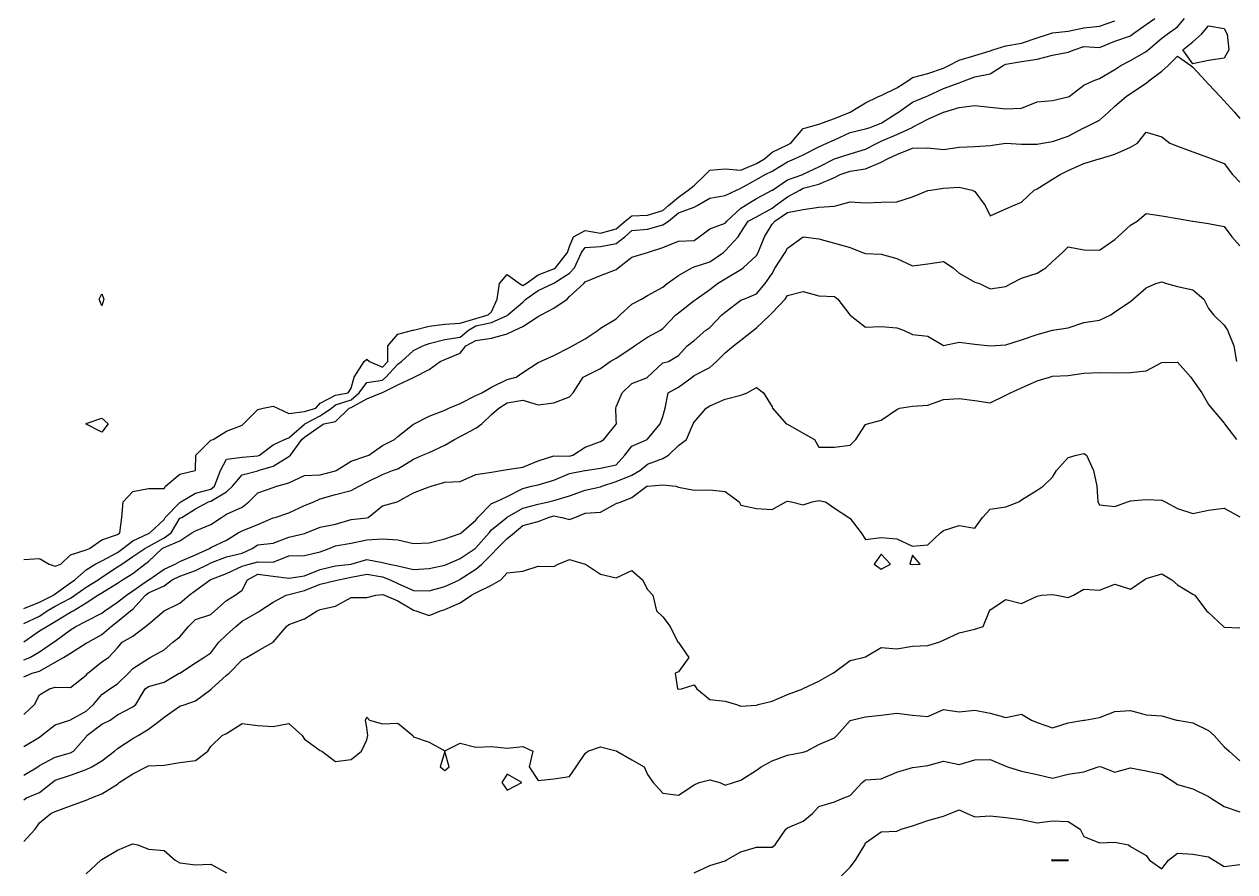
# Model space of a CAD drawing. Header units: metres. Extents: x 2681030 to 2681330, y 1246000 to 1246290.
# Drawn here: x 2681070.26 to 2681109.09, y 1246088.88 to 1246116.07 of the extents above; entities that cross this region are included whole.
import ezdxf

# ---------------------------------------------------------------- set-up
doc = ezdxf.new("R2010")
doc.units = ezdxf.units.M
doc.layers.add('BASIS_HOEHENLINIEN', color=8, linetype='Continuous')

msp = doc.modelspace()

# ---------------------------------------------------------------- linework, layer by layer
at = {"layer": 'BASIS_HOEHENLINIEN'}
for points in [[(2681070.25, 1246097.327, 432.5), (2681070.75, 1246097.534, 432.5), (2681071.195, 1246097.75, 432.5), (2681071.25, 1246097.795, 432.5), (2681071.75, 1246098.155, 432.5), (2681071.882, 1246098.25, 432.5), (2681072.25, 1246098.569, 432.5), (2681072.537, 1246098.75, 432.5), (2681072.75, 1246098.861, 432.5), (2681073.25, 1246099.123, 432.5), (2681073.429, 1246099.25, 432.5), (2681073.75, 1246099.494, 432.5), (2681074.25, 1246099.731, 432.5), (2681074.291, 1246099.75, 432.5), (2681074.75, 1246100.185, 432.5), (2681074.786, 1246100.25, 432.5), (2681075.25, 1246100.722, 432.5), (2681075.285, 1246100.75, 432.5), (2681075.75, 1246101.029, 432.5), (2681076.25, 1246101.158, 432.5), (2681076.363, 1246101.25, 432.5), (2681076.556, 1246101.75, 432.5), (2681076.75, 1246102.113, 432.5), (2681077.25, 1246102.186, 432.5), (2681077.75, 1246102.22, 432.5), (2681077.811, 1246102.25, 432.5), (2681078.25, 1246102.582, 432.5), (2681078.61, 1246102.75, 432.5), (2681078.75, 1246102.803, 432.5), (2681079.25, 1246103.24, 432.5), (2681079.262, 1246103.25, 432.5), (2681079.75, 1246103.506, 432.5), (2681080.115, 1246103.75, 432.5), (2681080.25, 1246103.857, 432.5), (2681080.75, 1246104.019, 432.5), (2681081.008, 1246104.25, 432.5), (2681081.25, 1246104.579, 432.5), (2681081.75, 1246104.655, 432.5), (2681081.86, 1246104.75, 432.5), (2681082.25, 1246105.168, 432.5), (2681082.363, 1246105.25, 432.5), (2681082.75, 1246105.604, 432.5), (2681083.048, 1246105.75, 432.5), (2681083.25, 1246105.831, 432.5), (2681083.75, 1246105.955, 432.5), (2681084.25, 1246106.036, 432.5), (2681084.516, 1246106.25, 432.5), (2681084.75, 1246106.391, 432.5), (2681085.25, 1246106.501, 432.5), (2681085.75, 1246106.727, 432.5), (2681085.777, 1246106.75, 432.5), (2681086.25, 1246107.156, 432.5), (2681086.347, 1246107.25, 432.5), (2681086.75, 1246107.523, 432.5), (2681087.231, 1246107.75, 432.5), (2681087.25, 1246107.761, 432.5), (2681087.75, 1246108.079, 432.5), (2681087.915, 1246108.25, 432.5), (2681088.134, 1246108.75, 432.5), (2681088.25, 1246108.904, 432.5), (2681088.75, 1246108.941, 432.5), (2681089.25, 1246109.031, 432.5), (2681089.529, 1246109.25, 432.5), (2681089.75, 1246109.45, 432.5), (2681090.25, 1246109.494, 432.5), (2681090.75, 1246109.632, 432.5), (2681090.929, 1246109.75, 432.5), (2681091.25, 1246110.02, 432.5), (2681091.75, 1246110.199, 432.5), (2681091.845, 1246110.25, 432.5), (2681092.25, 1246110.489, 432.5), (2681092.75, 1246110.574, 432.5), (2681093.105, 1246110.75, 432.5), (2681093.25, 1246110.808, 432.5), (2681093.75, 1246111.09, 432.5), (2681094.032, 1246111.25, 432.5), (2681094.25, 1246111.352, 432.5), (2681094.75, 1246111.651, 432.5), (2681094.969, 1246111.75, 432.5), (2681095.25, 1246111.882, 432.5), (2681095.75, 1246112.136, 432.5), (2681096.006, 1246112.25, 432.5), (2681096.25, 1246112.364, 432.5), (2681096.75, 1246112.601, 432.5), (2681097.25, 1246112.716, 432.5), (2681097.363, 1246112.75, 432.5), (2681097.75, 1246112.898, 432.5), (2681098.25, 1246113.212, 432.5), (2681098.304, 1246113.25, 432.5), (2681098.75, 1246113.564, 432.5), (2681099.198, 1246113.75, 432.5), (2681099.25, 1246113.77, 432.5), (2681099.75, 1246114.003, 432.5), (2681100.25, 1246114.189, 432.5), (2681100.408, 1246114.25, 432.5), (2681100.75, 1246114.387, 432.5), (2681101.25, 1246114.478, 432.5), (2681101.668, 1246114.75, 432.5), (2681101.75, 1246114.788, 432.5), (2681102.25, 1246114.878, 432.5), (2681102.75, 1246114.945, 432.5), (2681103.25, 1246115.079, 432.5), (2681103.75, 1246115.177, 432.5), (2681103.936, 1246115.25, 432.5), (2681104.25, 1246115.352, 432.5), (2681104.75, 1246115.322, 432.5), (2681105.25, 1246115.53, 432.5), (2681105.75, 1246115.698, 432.5), (2681105.817, 1246115.75, 432.5), (2681106.25, 1246116.062, 432.5), (2681106.526, 1246116.25, 432.5)], [(2681070.25, 1246096.841, 433), (2681070.75, 1246097.079, 433), (2681070.993, 1246097.25, 433), (2681071.25, 1246097.4, 433), (2681071.75, 1246097.658, 433), (2681071.888, 1246097.75, 433), (2681072.25, 1246098.015, 433), (2681072.636, 1246098.25, 433), (2681072.75, 1246098.327, 433), (2681073.25, 1246098.66, 433), (2681073.388, 1246098.75, 433), (2681073.75, 1246098.995, 433), (2681074.133, 1246099.25, 433), (2681074.25, 1246099.314, 433), (2681074.75, 1246099.596, 433), (2681074.97, 1246099.75, 433), (2681075.25, 1246100.221, 433), (2681075.314, 1246100.25, 433), (2681075.75, 1246100.521, 433), (2681076.174, 1246100.75, 433), (2681076.25, 1246100.766, 433), (2681076.75, 1246101.072, 433), (2681076.942, 1246101.25, 433), (2681077.25, 1246101.617, 433), (2681077.75, 1246101.745, 433), (2681077.769, 1246101.75, 433), (2681078.25, 1246101.893, 433), (2681078.75, 1246102.207, 433), (2681078.799, 1246102.25, 433), (2681079.167, 1246102.75, 433), (2681079.25, 1246102.825, 433), (2681079.75, 1246103.173, 433), (2681079.875, 1246103.25, 433), (2681080.25, 1246103.329, 433), (2681080.683, 1246103.75, 433), (2681080.75, 1246103.775, 433), (2681081.25, 1246104.055, 433), (2681081.722, 1246104.25, 433), (2681081.75, 1246104.253, 433), (2681082.25, 1246104.504, 433), (2681082.75, 1246104.742, 433), (2681082.764, 1246104.75, 433), (2681083.25, 1246104.993, 433), (2681083.6, 1246105.25, 433), (2681083.75, 1246105.313, 433), (2681084.25, 1246105.518, 433), (2681084.423, 1246105.75, 433), (2681084.75, 1246105.923, 433), (2681085.25, 1246106.002, 433), (2681085.75, 1246106.134, 433), (2681085.995, 1246106.25, 433), (2681086.25, 1246106.369, 433), (2681086.75, 1246106.693, 433), (2681086.838, 1246106.75, 433), (2681087.25, 1246106.965, 433), (2681087.679, 1246107.25, 433), (2681087.75, 1246107.338, 433), (2681088.212, 1246107.75, 433), (2681088.25, 1246107.801, 433), (2681088.75, 1246108.006, 433), (2681089.25, 1246108.202, 433), (2681089.315, 1246108.25, 433), (2681089.75, 1246108.592, 433), (2681090.25, 1246108.748, 433), (2681090.257, 1246108.75, 433), (2681090.75, 1246108.911, 433), (2681091.25, 1246109.109, 433), (2681091.75, 1246109.134, 433), (2681091.91, 1246109.25, 433), (2681092.25, 1246109.511, 433), (2681092.75, 1246109.687, 433), (2681092.801, 1246109.75, 433), (2681093.25, 1246110.165, 433), (2681093.391, 1246110.25, 433), (2681093.75, 1246110.475, 433), (2681094.25, 1246110.741, 433), (2681094.265, 1246110.75, 433), (2681094.75, 1246111.074, 433), (2681095.234, 1246111.25, 433), (2681095.25, 1246111.256, 433), (2681095.75, 1246111.497, 433), (2681096.25, 1246111.75, 433), (2681096.25, 1246111.75, 433), (2681096.75, 1246111.915, 433), (2681097.25, 1246112.059, 433), (2681097.619, 1246112.25, 433), (2681097.75, 1246112.314, 433), (2681098.25, 1246112.537, 433), (2681098.726, 1246112.75, 433), (2681098.75, 1246112.767, 433), (2681099.25, 1246113.026, 433), (2681099.75, 1246113.245, 433), (2681099.763, 1246113.25, 433), (2681100.25, 1246113.398, 433), (2681100.75, 1246113.467, 433), (2681101.25, 1246113.414, 433), (2681101.75, 1246113.358, 433), (2681102.25, 1246113.373, 433), (2681102.75, 1246113.578, 433), (2681103.25, 1246113.624, 433), (2681103.75, 1246113.736, 433), (2681103.775, 1246113.75, 433), (2681104.25, 1246114.11, 433), (2681104.551, 1246114.25, 433), (2681104.75, 1246114.332, 433), (2681105.25, 1246114.617, 433), (2681105.434, 1246114.75, 433), (2681105.75, 1246114.901, 433), (2681106.25, 1246115.193, 433), (2681106.309, 1246115.25, 433), (2681106.75, 1246115.619, 433), (2681106.927, 1246115.75, 433), (2681107.25, 1246115.99, 433), (2681107.478, 1246116.25, 433)], [(2681070.25, 1246098.902, 432), (2681070.75, 1246098.936, 432), (2681071.057, 1246098.75, 432), (2681071.25, 1246098.685, 432), (2681071.43, 1246098.75, 432), (2681071.75, 1246099.046, 432), (2681072.25, 1246099.211, 432), (2681072.352, 1246099.25, 432), (2681072.75, 1246099.526, 432), (2681073.25, 1246099.699, 432), (2681073.323, 1246099.75, 432), (2681073.396, 1246100.25, 432), (2681073.436, 1246100.75, 432), (2681073.75, 1246101.08, 432), (2681074.25, 1246101.172, 432), (2681074.75, 1246101.177, 432), (2681074.792, 1246101.25, 432), (2681075.25, 1246101.632, 432), (2681075.746, 1246101.75, 432), (2681075.75, 1246101.769, 432), (2681075.767, 1246102.25, 432), (2681076.25, 1246102.729, 432), (2681076.319, 1246102.75, 432), (2681076.75, 1246103.019, 432), (2681077.25, 1246103.212, 432), (2681077.294, 1246103.25, 432), (2681077.75, 1246103.712, 432), (2681077.928, 1246103.75, 432), (2681078.25, 1246103.816, 432), (2681078.388, 1246103.75, 432), (2681078.75, 1246103.579, 432), (2681079.25, 1246103.651, 432), (2681079.615, 1246103.75, 432), (2681079.75, 1246103.918, 432), (2681080.25, 1246104.175, 432), (2681080.655, 1246104.25, 432), (2681080.75, 1246104.397, 432), (2681080.849, 1246104.75, 432), (2681081.165, 1246105.25, 432), (2681081.25, 1246105.329, 432), (2681081.333, 1246105.25, 432), (2681081.75, 1246105.068, 432), (2681081.922, 1246105.25, 432), (2681081.923, 1246105.75, 432), (2681082.25, 1246106.123, 432), (2681082.728, 1246106.25, 432), (2681082.75, 1246106.26, 432), (2681083.25, 1246106.383, 432), (2681083.75, 1246106.45, 432), (2681084.25, 1246106.482, 432), (2681084.75, 1246106.632, 432), (2681085.148, 1246106.75, 432), (2681085.25, 1246106.846, 432), (2681085.433, 1246107.25, 432), (2681085.508, 1246107.75, 432), (2681085.75, 1246108.043, 432), (2681086.145, 1246107.75, 432), (2681086.25, 1246107.692, 432), (2681086.362, 1246107.75, 432), (2681086.75, 1246108.03, 432), (2681087.25, 1246108.221, 432), (2681087.301, 1246108.25, 432), (2681087.684, 1246108.75, 432), (2681087.75, 1246108.934, 432), (2681087.885, 1246109.25, 432), (2681088.25, 1246109.455, 432), (2681088.75, 1246109.372, 432), (2681089.25, 1246109.509, 432), (2681089.533, 1246109.75, 432), (2681089.75, 1246109.923, 432), (2681090.25, 1246109.947, 432), (2681090.75, 1246110.095, 432), (2681090.925, 1246110.25, 432), (2681091.25, 1246110.525, 432), (2681091.56, 1246110.75, 432), (2681091.75, 1246110.901, 432), (2681092.111, 1246111.25, 432), (2681092.25, 1246111.387, 432), (2681092.75, 1246111.427, 432), (2681093.25, 1246111.387, 432), (2681093.75, 1246111.606, 432), (2681094.008, 1246111.75, 432), (2681094.25, 1246111.96, 432), (2681094.75, 1246112.199, 432), (2681094.857, 1246112.25, 432), (2681095.25, 1246112.72, 432), (2681095.333, 1246112.75, 432), (2681095.75, 1246112.864, 432), (2681096.25, 1246113.046, 432), (2681096.75, 1246113.249, 432), (2681096.754, 1246113.25, 432), (2681097.25, 1246113.549, 432), (2681097.663, 1246113.75, 432), (2681097.75, 1246113.783, 432), (2681098.25, 1246114.024, 432), (2681098.601, 1246114.25, 432), (2681098.75, 1246114.358, 432), (2681099.25, 1246114.486, 432), (2681099.75, 1246114.665, 432), (2681099.922, 1246114.75, 432), (2681100.25, 1246114.912, 432), (2681100.75, 1246115.068, 432), (2681101.25, 1246115.219, 432), (2681101.33, 1246115.25, 432), (2681101.75, 1246115.372, 432), (2681102.25, 1246115.462, 432), (2681102.75, 1246115.633, 432), (2681103.114, 1246115.75, 432), (2681103.25, 1246115.795, 432), (2681103.75, 1246115.844, 432), (2681104.25, 1246115.954, 432), (2681104.75, 1246116.007, 432), (2681105.25, 1246116.178, 432)], [(2681108.902, 1246115.25, 433.5), (2681108.75, 1246114.983, 433.5), (2681108.25, 1246114.904, 433.5), (2681107.75, 1246114.804, 433.5), (2681107.427, 1246115.25, 433.5), (2681107.75, 1246115.502, 433.5), (2681108.022, 1246115.75, 433.5), (2681108.25, 1246116.021, 433.5), (2681108.75, 1246115.936, 433.5), (2681108.844, 1246115.75, 433.5), (2681108.902, 1246115.25, 433.5)], [(2681070.25, 1246096.262, 433.5), (2681070.75, 1246096.607, 433.5), (2681070.989, 1246096.75, 433.5), (2681071.25, 1246096.913, 433.5), (2681071.75, 1246097.206, 433.5), (2681071.826, 1246097.25, 433.5), (2681072.25, 1246097.505, 433.5), (2681072.623, 1246097.75, 433.5), (2681072.75, 1246097.827, 433.5), (2681073.25, 1246098.144, 433.5), (2681073.411, 1246098.25, 433.5), (2681073.75, 1246098.453, 433.5), (2681074.131, 1246098.75, 433.5), (2681074.25, 1246098.83, 433.5), (2681074.691, 1246099.25, 433.5), (2681074.75, 1246099.285, 433.5), (2681075.25, 1246099.495, 433.5), (2681075.637, 1246099.75, 433.5), (2681075.75, 1246099.814, 433.5), (2681076.25, 1246100.023, 433.5), (2681076.593, 1246100.25, 433.5), (2681076.75, 1246100.349, 433.5), (2681077.25, 1246100.577, 433.5), (2681077.463, 1246100.75, 433.5), (2681077.75, 1246101.035, 433.5), (2681078.25, 1246101.203, 433.5), (2681078.364, 1246101.25, 433.5), (2681078.75, 1246101.357, 433.5), (2681079.25, 1246101.591, 433.5), (2681079.75, 1246101.619, 433.5), (2681080.25, 1246101.746, 433.5), (2681080.262, 1246101.75, 433.5), (2681080.75, 1246102.049, 433.5), (2681081.25, 1246102.222, 433.5), (2681081.31, 1246102.25, 433.5), (2681081.75, 1246102.555, 433.5), (2681082.141, 1246102.75, 433.5), (2681082.25, 1246102.847, 433.5), (2681082.75, 1246103.238, 433.5), (2681082.764, 1246103.25, 433.5), (2681083.25, 1246103.499, 433.5), (2681083.75, 1246103.691, 433.5), (2681083.885, 1246103.75, 433.5), (2681084.25, 1246103.9, 433.5), (2681084.75, 1246104.161, 433.5), (2681084.937, 1246104.25, 433.5), (2681085.25, 1246104.424, 433.5), (2681085.75, 1246104.677, 433.5), (2681086.039, 1246104.75, 433.5), (2681086.25, 1246104.899, 433.5), (2681086.75, 1246105.22, 433.5), (2681086.823, 1246105.25, 433.5), (2681087.25, 1246105.443, 433.5), (2681087.75, 1246105.694, 433.5), (2681087.853, 1246105.75, 433.5), (2681088.25, 1246105.973, 433.5), (2681088.668, 1246106.25, 433.5), (2681088.75, 1246106.315, 433.5), (2681089.25, 1246106.614, 433.5), (2681089.375, 1246106.75, 433.5), (2681089.75, 1246107.091, 433.5), (2681090.062, 1246107.25, 433.5), (2681090.25, 1246107.369, 433.5), (2681090.75, 1246107.636, 433.5), (2681090.881, 1246107.75, 433.5), (2681091.25, 1246108.006, 433.5), (2681091.674, 1246108.25, 433.5), (2681091.75, 1246108.29, 433.5), (2681092.25, 1246108.451, 433.5), (2681092.692, 1246108.75, 433.5), (2681092.75, 1246108.8, 433.5), (2681093.165, 1246109.25, 433.5), (2681093.25, 1246109.387, 433.5), (2681093.487, 1246109.75, 433.5), (2681093.75, 1246109.891, 433.5), (2681094.25, 1246110.164, 433.5), (2681094.36, 1246110.25, 433.5), (2681094.75, 1246110.532, 433.5), (2681095.138, 1246110.75, 433.5), (2681095.25, 1246110.815, 433.5), (2681095.75, 1246110.939, 433.5), (2681096.25, 1246111.156, 433.5), (2681096.435, 1246111.25, 433.5), (2681096.75, 1246111.359, 433.5), (2681097.25, 1246111.431, 433.5), (2681097.75, 1246111.645, 433.5), (2681097.952, 1246111.75, 433.5), (2681098.25, 1246111.887, 433.5), (2681098.75, 1246112.094, 433.5), (2681099.25, 1246112.105, 433.5), (2681099.75, 1246112.051, 433.5), (2681100.25, 1246112.129, 433.5), (2681100.75, 1246112.146, 433.5), (2681101.25, 1246112.178, 433.5), (2681101.75, 1246112.249, 433.5), (2681102.25, 1246112.222, 433.5), (2681102.75, 1246112.225, 433.5), (2681102.925, 1246112.25, 433.5), (2681103.25, 1246112.304, 433.5), (2681103.75, 1246112.482, 433.5), (2681104.25, 1246112.744, 433.5), (2681104.266, 1246112.75, 433.5), (2681104.75, 1246112.99, 433.5), (2681105.037, 1246113.25, 433.5), (2681105.25, 1246113.438, 433.5), (2681105.607, 1246113.75, 433.5), (2681105.75, 1246113.851, 433.5), (2681106.25, 1246114.183, 433.5), (2681106.336, 1246114.25, 433.5), (2681106.75, 1246114.566, 433.5), (2681106.955, 1246114.75, 433.5), (2681107.25, 1246115.047, 433.5), (2681107.684, 1246114.75, 433.5), (2681107.75, 1246114.687, 433.5), (2681108.154, 1246114.25, 433.5), (2681108.25, 1246114.151, 433.5), (2681108.623, 1246113.75, 433.5), (2681108.75, 1246113.613, 433.5), (2681109.088, 1246113.25, 433.5), (2681109.25, 1246113.046, 433.5)], [(2681070.25, 1246095.685, 434), (2681070.446, 1246095.75, 434), (2681070.75, 1246095.933, 434), (2681071.197, 1246096.25, 434), (2681071.25, 1246096.277, 434), (2681071.75, 1246096.646, 434), (2681071.913, 1246096.75, 434), (2681072.25, 1246096.917, 434), (2681072.75, 1246097.172, 434), (2681072.844, 1246097.25, 434), (2681073.25, 1246097.533, 434), (2681073.543, 1246097.75, 434), (2681073.75, 1246097.896, 434), (2681074.25, 1246098.246, 434), (2681074.257, 1246098.25, 434), (2681074.75, 1246098.593, 434), (2681075.105, 1246098.75, 434), (2681075.25, 1246098.836, 434), (2681075.75, 1246099.048, 434), (2681076.204, 1246099.25, 434), (2681076.25, 1246099.282, 434), (2681076.75, 1246099.518, 434), (2681077.127, 1246099.75, 434), (2681077.25, 1246099.816, 434), (2681077.75, 1246100.025, 434), (2681078.25, 1246100.231, 434), (2681078.307, 1246100.25, 434), (2681078.75, 1246100.394, 434), (2681079.25, 1246100.629, 434), (2681079.552, 1246100.75, 434), (2681079.75, 1246100.846, 434), (2681080.25, 1246100.982, 434), (2681080.75, 1246101.107, 434), (2681081.003, 1246101.25, 434), (2681081.25, 1246101.38, 434), (2681081.75, 1246101.622, 434), (2681082.077, 1246101.75, 434), (2681082.25, 1246101.808, 434), (2681082.75, 1246102.117, 434), (2681083.039, 1246102.25, 434), (2681083.25, 1246102.335, 434), (2681083.75, 1246102.562, 434), (2681084.059, 1246102.75, 434), (2681084.25, 1246102.849, 434), (2681084.75, 1246103.113, 434), (2681084.936, 1246103.25, 434), (2681085.25, 1246103.545, 434), (2681085.489, 1246103.75, 434), (2681085.75, 1246103.923, 434), (2681086.25, 1246104.007, 434), (2681086.75, 1246103.857, 434), (2681087.25, 1246103.921, 434), (2681087.75, 1246104.12, 434), (2681087.867, 1246104.25, 434), (2681088.188, 1246104.75, 434), (2681088.25, 1246104.784, 434), (2681088.75, 1246105.022, 434), (2681089.061, 1246105.25, 434), (2681089.25, 1246105.359, 434), (2681089.75, 1246105.692, 434), (2681089.841, 1246105.75, 434), (2681090.25, 1246106.026, 434), (2681090.673, 1246106.25, 434), (2681090.75, 1246106.308, 434), (2681091.167, 1246106.75, 434), (2681091.25, 1246106.813, 434), (2681091.75, 1246107.209, 434), (2681091.814, 1246107.25, 434), (2681092.25, 1246107.556, 434), (2681092.504, 1246107.75, 434), (2681092.75, 1246107.897, 434), (2681093.25, 1246108.197, 434), (2681093.319, 1246108.25, 434), (2681093.75, 1246108.652, 434), (2681093.803, 1246108.75, 434), (2681094.009, 1246109.25, 434), (2681094.25, 1246109.654, 434), (2681094.339, 1246109.75, 434), (2681094.75, 1246110.035, 434), (2681095.25, 1246110.124, 434), (2681095.75, 1246110.196, 434), (2681096.25, 1246110.234, 434), (2681096.326, 1246110.25, 434), (2681096.75, 1246110.368, 434), (2681097.25, 1246110.344, 434), (2681097.75, 1246110.365, 434), (2681098.25, 1246110.368, 434), (2681098.75, 1246110.529, 434), (2681099.25, 1246110.734, 434), (2681099.344, 1246110.75, 434), (2681099.75, 1246110.814, 434), (2681100.25, 1246110.843, 434), (2681100.673, 1246110.75, 434), (2681100.75, 1246110.701, 434), (2681101.083, 1246110.25, 434), (2681101.25, 1246109.92, 434), (2681101.75, 1246110.145, 434), (2681101.993, 1246110.25, 434), (2681102.25, 1246110.359, 434), (2681102.661, 1246110.75, 434), (2681102.75, 1246110.787, 434), (2681103.25, 1246111.099, 434), (2681103.494, 1246111.25, 434), (2681103.75, 1246111.382, 434), (2681104.25, 1246111.601, 434), (2681104.738, 1246111.75, 434), (2681104.75, 1246111.754, 434), (2681105.25, 1246111.905, 434), (2681105.75, 1246112.123, 434), (2681105.972, 1246112.25, 434), (2681106.25, 1246112.611, 434), (2681106.75, 1246112.461, 434), (2681107.011, 1246112.25, 434), (2681107.25, 1246112.161, 434), (2681107.75, 1246111.975, 434), (2681108.25, 1246111.789, 434), (2681108.356, 1246111.75, 434), (2681108.75, 1246111.603, 434), (2681109.022, 1246111.25, 434), (2681109.25, 1246111.003, 434)], [(2681070.25, 1246095.137, 434.5), (2681070.52, 1246095.25, 434.5), (2681070.75, 1246095.317, 434.5), (2681071.25, 1246095.604, 434.5), (2681071.52, 1246095.75, 434.5), (2681071.75, 1246095.899, 434.5), (2681072.25, 1246096.212, 434.5), (2681072.31, 1246096.25, 434.5), (2681072.75, 1246096.494, 434.5), (2681073.054, 1246096.75, 434.5), (2681073.25, 1246096.914, 434.5), (2681073.674, 1246097.25, 434.5), (2681073.75, 1246097.306, 434.5), (2681074.148, 1246097.75, 434.5), (2681074.25, 1246097.828, 434.5), (2681074.75, 1246098.056, 434.5), (2681075.006, 1246098.25, 434.5), (2681075.25, 1246098.367, 434.5), (2681075.75, 1246098.545, 434.5), (2681076.174, 1246098.75, 434.5), (2681076.25, 1246098.787, 434.5), (2681076.75, 1246098.988, 434.5), (2681077.25, 1246099.102, 434.5), (2681077.578, 1246099.25, 434.5), (2681077.75, 1246099.364, 434.5), (2681078.25, 1246099.419, 434.5), (2681078.75, 1246099.62, 434.5), (2681079.25, 1246099.733, 434.5), (2681079.303, 1246099.75, 434.5), (2681079.75, 1246099.94, 434.5), (2681080.25, 1246100.029, 434.5), (2681080.75, 1246100.187, 434.5), (2681081.25, 1246100.233, 434.5), (2681081.292, 1246100.25, 434.5), (2681081.75, 1246100.625, 434.5), (2681082.22, 1246100.75, 434.5), (2681082.25, 1246100.758, 434.5), (2681082.75, 1246101.035, 434.5), (2681083.25, 1246101.229, 434.5), (2681083.317, 1246101.25, 434.5), (2681083.75, 1246101.375, 434.5), (2681084.25, 1246101.403, 434.5), (2681084.75, 1246101.622, 434.5), (2681085.25, 1246101.697, 434.5), (2681085.565, 1246101.75, 434.5), (2681085.75, 1246101.789, 434.5), (2681086.25, 1246101.865, 434.5), (2681086.75, 1246102.066, 434.5), (2681087.25, 1246102.224, 434.5), (2681087.75, 1246102.209, 434.5), (2681087.855, 1246102.25, 434.5), (2681088.25, 1246102.506, 434.5), (2681088.75, 1246102.684, 434.5), (2681088.857, 1246102.75, 434.5), (2681089.25, 1246103.238, 434.5), (2681089.259, 1246103.25, 434.5), (2681089.25, 1246103.4, 434.5), (2681089.236, 1246103.75, 434.5), (2681089.25, 1246103.797, 434.5), (2681089.446, 1246104.25, 434.5), (2681089.75, 1246104.541, 434.5), (2681090.25, 1246104.74, 434.5), (2681090.255, 1246104.75, 434.5), (2681090.75, 1246105.207, 434.5), (2681090.923, 1246105.25, 434.5), (2681091.25, 1246105.44, 434.5), (2681091.529, 1246105.75, 434.5), (2681091.75, 1246105.927, 434.5), (2681092.124, 1246106.25, 434.5), (2681092.25, 1246106.339, 434.5), (2681092.643, 1246106.75, 434.5), (2681092.75, 1246106.838, 434.5), (2681093.25, 1246107.213, 434.5), (2681093.346, 1246107.25, 434.5), (2681093.75, 1246107.423, 434.5), (2681094.031, 1246107.75, 434.5), (2681094.25, 1246108.077, 434.5), (2681094.352, 1246108.25, 434.5), (2681094.667, 1246108.75, 434.5), (2681094.75, 1246108.882, 434.5), (2681095.25, 1246109.25, 434.5), (2681095.25, 1246109.25, 434.5), (2681095.25, 1246109.25, 434.5), (2681095.75, 1246109.181, 434.5), (2681096.25, 1246109.051, 434.5), (2681096.75, 1246108.907, 434.5), (2681097.156, 1246108.75, 434.5), (2681097.25, 1246108.718, 434.5), (2681097.75, 1246108.691, 434.5), (2681098.25, 1246108.557, 434.5), (2681098.75, 1246108.322, 434.5), (2681099.25, 1246108.387, 434.5), (2681099.75, 1246108.458, 434.5), (2681100.059, 1246108.25, 434.5), (2681100.25, 1246108.085, 434.5), (2681100.75, 1246107.794, 434.5), (2681100.902, 1246107.75, 434.5), (2681101.25, 1246107.582, 434.5), (2681101.75, 1246107.657, 434.5), (2681101.924, 1246107.75, 434.5), (2681102.25, 1246107.921, 434.5), (2681102.75, 1246108.087, 434.5), (2681103.029, 1246108.25, 434.5), (2681103.25, 1246108.463, 434.5), (2681103.566, 1246108.75, 434.5), (2681103.75, 1246108.932, 434.5), (2681104.25, 1246108.837, 434.5), (2681104.75, 1246108.817, 434.5), (2681105.25, 1246109.159, 434.5), (2681105.346, 1246109.25, 434.5), (2681105.75, 1246109.626, 434.5), (2681105.959, 1246109.75, 434.5), (2681106.25, 1246110.003, 434.5), (2681106.75, 1246109.918, 434.5), (2681107.25, 1246109.833, 434.5), (2681107.739, 1246109.75, 434.5), (2681107.75, 1246109.748, 434.5), (2681108.25, 1246109.68, 434.5), (2681108.75, 1246109.584, 434.5), (2681108.996, 1246109.25, 434.5), (2681109.25, 1246108.962, 434.5)], [(2681070.25, 1246093.93, 435), (2681070.59, 1246094.25, 435), (2681070.75, 1246094.552, 435), (2681071.074, 1246094.75, 435), (2681071.25, 1246094.805, 435), (2681071.75, 1246094.79, 435), (2681072.25, 1246095.192, 435), (2681072.303, 1246095.25, 435), (2681072.75, 1246095.615, 435), (2681072.968, 1246095.75, 435), (2681073.25, 1246096.061, 435), (2681073.404, 1246096.25, 435), (2681073.75, 1246096.44, 435), (2681074.156, 1246096.75, 435), (2681074.25, 1246096.828, 435), (2681074.75, 1246097.247, 435), (2681074.755, 1246097.25, 435), (2681075.25, 1246097.497, 435), (2681075.553, 1246097.75, 435), (2681075.75, 1246097.903, 435), (2681076.223, 1246098.25, 435), (2681076.25, 1246098.262, 435), (2681076.75, 1246098.447, 435), (2681077.25, 1246098.683, 435), (2681077.474, 1246098.75, 435), (2681077.75, 1246098.824, 435), (2681078.25, 1246098.818, 435), (2681078.75, 1246099.013, 435), (2681079.25, 1246099.025, 435), (2681079.75, 1246099.14, 435), (2681080.044, 1246099.25, 435), (2681080.25, 1246099.333, 435), (2681080.75, 1246099.426, 435), (2681081.25, 1246099.528, 435), (2681081.75, 1246099.563, 435), (2681082.25, 1246099.528, 435), (2681082.75, 1246099.417, 435), (2681083.25, 1246099.428, 435), (2681083.75, 1246099.56, 435), (2681084.25, 1246099.728, 435), (2681084.276, 1246099.75, 435), (2681084.75, 1246100.163, 435), (2681084.815, 1246100.25, 435), (2681085.25, 1246100.693, 435), (2681085.389, 1246100.75, 435), (2681085.75, 1246100.918, 435), (2681086.25, 1246101.18, 435), (2681086.531, 1246101.25, 435), (2681086.75, 1246101.295, 435), (2681087.25, 1246101.443, 435), (2681087.75, 1246101.659, 435), (2681088.245, 1246101.75, 435), (2681088.25, 1246101.751, 435), (2681088.75, 1246101.833, 435), (2681089.25, 1246101.939, 435), (2681089.529, 1246102.25, 435), (2681089.75, 1246102.532, 435), (2681090.241, 1246102.75, 435), (2681090.25, 1246102.757, 435), (2681090.662, 1246103.25, 435), (2681090.75, 1246103.489, 435), (2681090.819, 1246103.75, 435), (2681090.915, 1246104.25, 435), (2681091.25, 1246104.428, 435), (2681091.685, 1246104.75, 435), (2681091.75, 1246104.806, 435), (2681092.25, 1246105.054, 435), (2681092.463, 1246105.25, 435), (2681092.75, 1246105.524, 435), (2681093.01, 1246105.75, 435), (2681093.25, 1246105.939, 435), (2681093.654, 1246106.25, 435), (2681093.75, 1246106.331, 435), (2681094.188, 1246106.75, 435), (2681094.25, 1246106.806, 435), (2681094.673, 1246107.25, 435), (2681094.75, 1246107.362, 435), (2681095.25, 1246107.493, 435), (2681095.75, 1246107.361, 435), (2681096.25, 1246107.339, 435), (2681096.362, 1246107.25, 435), (2681096.744, 1246106.75, 435), (2681096.75, 1246106.741, 435), (2681097.25, 1246106.349, 435), (2681097.75, 1246106.37, 435), (2681098.25, 1246106.335, 435), (2681098.462, 1246106.25, 435), (2681098.75, 1246106.121, 435), (2681099.25, 1246106.06, 435), (2681099.75, 1246105.759, 435), (2681100.25, 1246105.868, 435), (2681100.75, 1246105.809, 435), (2681101.25, 1246105.756, 435), (2681101.75, 1246105.787, 435), (2681102.25, 1246105.95, 435), (2681102.75, 1246106.115, 435), (2681103.246, 1246106.25, 435), (2681103.25, 1246106.251, 435), (2681103.75, 1246106.327, 435), (2681104.25, 1246106.506, 435), (2681104.75, 1246106.571, 435), (2681105.122, 1246106.75, 435), (2681105.25, 1246106.847, 435), (2681105.75, 1246107.178, 435), (2681105.834, 1246107.25, 435), (2681106.25, 1246107.615, 435), (2681106.56, 1246107.75, 435), (2681106.75, 1246107.802, 435), (2681106.904, 1246107.75, 435), (2681107.25, 1246107.658, 435), (2681107.75, 1246107.547, 435), (2681108.096, 1246107.25, 435), (2681108.25, 1246106.949, 435), (2681108.413, 1246106.75, 435), (2681108.75, 1246106.42, 435), (2681108.86, 1246106.25, 435), (2681109.067, 1246105.75, 435), (2681109.146, 1246105.25, 435)], [(2681072.815, 1246107.25, 432), (2681072.75, 1246107.041, 432), (2681072.664, 1246107.25, 432), (2681072.75, 1246107.42, 432), (2681072.815, 1246107.25, 432)], [(2681070.25, 1246092.9, 435.5), (2681070.75, 1246093.198, 435.5), (2681070.819, 1246093.25, 435.5), (2681071.25, 1246093.598, 435.5), (2681071.723, 1246093.75, 435.5), (2681071.75, 1246093.758, 435.5), (2681072.25, 1246094.036, 435.5), (2681072.479, 1246094.25, 435.5), (2681072.75, 1246094.571, 435.5), (2681073.011, 1246094.75, 435.5), (2681073.25, 1246094.908, 435.5), (2681073.606, 1246095.25, 435.5), (2681073.75, 1246095.398, 435.5), (2681074.25, 1246095.722, 435.5), (2681074.304, 1246095.75, 435.5), (2681074.75, 1246095.996, 435.5), (2681075.031, 1246096.25, 435.5), (2681075.25, 1246096.422, 435.5), (2681075.526, 1246096.75, 435.5), (2681075.75, 1246096.973, 435.5), (2681076.25, 1246097.136, 435.5), (2681076.373, 1246097.25, 435.5), (2681076.75, 1246097.584, 435.5), (2681077.032, 1246097.75, 435.5), (2681077.25, 1246097.913, 435.5), (2681077.424, 1246098.25, 435.5), (2681077.75, 1246098.432, 435.5), (2681078.25, 1246098.36, 435.5), (2681078.75, 1246098.3, 435.5), (2681079.25, 1246098.372, 435.5), (2681079.75, 1246098.581, 435.5), (2681080.25, 1246098.693, 435.5), (2681080.747, 1246098.75, 435.5), (2681080.75, 1246098.75, 435.5), (2681081.25, 1246098.894, 435.5), (2681081.75, 1246098.8, 435.5), (2681081.979, 1246098.75, 435.5), (2681082.25, 1246098.695, 435.5), (2681082.75, 1246098.58, 435.5), (2681083.25, 1246098.609, 435.5), (2681083.75, 1246098.712, 435.5), (2681083.832, 1246098.75, 435.5), (2681084.25, 1246098.934, 435.5), (2681084.727, 1246099.25, 435.5), (2681084.75, 1246099.269, 435.5), (2681085.179, 1246099.75, 435.5), (2681085.25, 1246099.853, 435.5), (2681085.739, 1246100.25, 435.5), (2681085.75, 1246100.255, 435.5), (2681086.25, 1246100.55, 435.5), (2681086.75, 1246100.676, 435.5), (2681087.081, 1246100.75, 435.5), (2681087.25, 1246100.796, 435.5), (2681087.75, 1246100.94, 435.5), (2681088.25, 1246101.126, 435.5), (2681088.75, 1246101.228, 435.5), (2681088.791, 1246101.25, 435.5), (2681089.25, 1246101.402, 435.5), (2681089.75, 1246101.605, 435.5), (2681090.013, 1246101.75, 435.5), (2681090.25, 1246101.953, 435.5), (2681090.75, 1246102.135, 435.5), (2681090.93, 1246102.25, 435.5), (2681091.25, 1246102.558, 435.5), (2681091.501, 1246102.75, 435.5), (2681091.724, 1246103.25, 435.5), (2681091.75, 1246103.302, 435.5), (2681092.14, 1246103.75, 435.5), (2681092.25, 1246103.83, 435.5), (2681092.75, 1246104.038, 435.5), (2681093.25, 1246104.166, 435.5), (2681093.449, 1246104.25, 435.5), (2681093.75, 1246104.417, 435.5), (2681093.978, 1246104.25, 435.5), (2681094.25, 1246103.796, 435.5), (2681094.268, 1246103.75, 435.5), (2681094.702, 1246103.25, 435.5), (2681094.75, 1246103.24, 435.5), (2681095.25, 1246102.95, 435.5), (2681095.611, 1246102.75, 435.5), (2681095.75, 1246102.506, 435.5), (2681096.25, 1246102.498, 435.5), (2681096.75, 1246102.563, 435.5), (2681096.941, 1246102.75, 435.5), (2681097.25, 1246103.226, 435.5), (2681097.307, 1246103.25, 435.5), (2681097.75, 1246103.366, 435.5), (2681098.25, 1246103.709, 435.5), (2681098.336, 1246103.75, 435.5), (2681098.75, 1246103.82, 435.5), (2681099.25, 1246103.853, 435.5), (2681099.75, 1246104.027, 435.5), (2681100.25, 1246104.065, 435.5), (2681100.75, 1246104.002, 435.5), (2681101.25, 1246103.924, 435.5), (2681101.75, 1246104.172, 435.5), (2681101.901, 1246104.25, 435.5), (2681102.25, 1246104.403, 435.5), (2681102.75, 1246104.625, 435.5), (2681103.149, 1246104.75, 435.5), (2681103.25, 1246104.776, 435.5), (2681103.75, 1246104.806, 435.5), (2681104.25, 1246104.879, 435.5), (2681104.75, 1246104.902, 435.5), (2681105.25, 1246104.89, 435.5), (2681105.75, 1246104.902, 435.5), (2681106.25, 1246104.946, 435.5), (2681106.75, 1246105.22, 435.5), (2681107.25, 1246105.228, 435.5), (2681107.681, 1246104.75, 435.5), (2681107.75, 1246104.647, 435.5), (2681108.031, 1246104.25, 435.5), (2681108.25, 1246103.874, 435.5), (2681108.35, 1246103.75, 435.5), (2681108.75, 1246103.267, 435.5), (2681108.764, 1246103.25, 435.5), (2681109.15, 1246102.75, 435.5)], [(2681072.956, 1246103.25, 432), (2681072.75, 1246102.984, 432), (2681072.25, 1246103.237, 432), (2681072.237, 1246103.25, 432), (2681072.25, 1246103.256, 432), (2681072.75, 1246103.429, 432), (2681072.956, 1246103.25, 432)], [(2681070.25, 1246091.98, 436), (2681070.699, 1246092.25, 436), (2681070.75, 1246092.287, 436), (2681071.25, 1246092.56, 436), (2681071.75, 1246092.7, 436), (2681071.844, 1246092.75, 436), (2681072.25, 1246093.215, 436), (2681072.272, 1246093.25, 436), (2681072.75, 1246093.612, 436), (2681073.021, 1246093.75, 436), (2681073.25, 1246093.912, 436), (2681073.75, 1246094.175, 436), (2681073.843, 1246094.25, 436), (2681074.139, 1246094.75, 436), (2681074.25, 1246094.827, 436), (2681074.75, 1246094.96, 436), (2681075.236, 1246095.25, 436), (2681075.25, 1246095.257, 436), (2681075.75, 1246095.586, 436), (2681076.023, 1246095.75, 436), (2681076.25, 1246095.907, 436), (2681076.501, 1246096.25, 436), (2681076.75, 1246096.479, 436), (2681077.047, 1246096.75, 436), (2681077.25, 1246096.917, 436), (2681077.75, 1246097.207, 436), (2681077.823, 1246097.25, 436), (2681078.25, 1246097.527, 436), (2681078.662, 1246097.75, 436), (2681078.75, 1246097.774, 436), (2681079.25, 1246097.905, 436), (2681079.75, 1246098.103, 436), (2681080.25, 1246098.225, 436), (2681080.341, 1246098.25, 436), (2681080.75, 1246098.331, 436), (2681081.25, 1246098.426, 436), (2681081.75, 1246098.345, 436), (2681082, 1246098.25, 436), (2681082.25, 1246098.13, 436), (2681082.75, 1246097.909, 436), (2681083.25, 1246097.891, 436), (2681083.75, 1246098.035, 436), (2681084.224, 1246098.25, 436), (2681084.25, 1246098.264, 436), (2681084.75, 1246098.589, 436), (2681084.94, 1246098.75, 436), (2681085.25, 1246099.062, 436), (2681085.431, 1246099.25, 436), (2681085.75, 1246099.567, 436), (2681085.978, 1246099.75, 436), (2681086.25, 1246099.988, 436), (2681086.75, 1246100.113, 436), (2681087.08, 1246100.25, 436), (2681087.25, 1246100.299, 436), (2681087.506, 1246100.25, 436), (2681087.75, 1246100.187, 436), (2681087.924, 1246100.25, 436), (2681088.25, 1246100.39, 436), (2681088.75, 1246100.422, 436), (2681089.25, 1246100.7, 436), (2681089.405, 1246100.75, 436), (2681089.75, 1246100.888, 436), (2681090.237, 1246101.25, 436), (2681090.25, 1246101.255, 436), (2681090.75, 1246101.299, 436), (2681091.158, 1246101.25, 436), (2681091.25, 1246101.217, 436), (2681091.75, 1246101.128, 436), (2681092.25, 1246101.129, 436), (2681092.75, 1246101.082, 436), (2681093.197, 1246100.75, 436), (2681093.25, 1246100.638, 436), (2681093.75, 1246100.533, 436), (2681094.25, 1246100.5, 436), (2681094.69, 1246100.75, 436), (2681094.75, 1246100.771, 436), (2681094.876, 1246100.75, 436), (2681095.25, 1246100.656, 436), (2681095.538, 1246100.75, 436), (2681095.75, 1246100.796, 436), (2681095.969, 1246100.75, 436), (2681096.25, 1246100.543, 436), (2681096.714, 1246100.25, 436), (2681096.75, 1246100.219, 436), (2681097.108, 1246099.75, 436), (2681097.25, 1246099.544, 436), (2681097.75, 1246099.604, 436), (2681098.25, 1246099.559, 436), (2681098.75, 1246099.323, 436), (2681099.25, 1246099.369, 436), (2681099.653, 1246099.75, 436), (2681099.75, 1246099.826, 436), (2681100.25, 1246099.987, 436), (2681100.75, 1246099.905, 436), (2681101.002, 1246100.25, 436), (2681101.25, 1246100.513, 436), (2681101.75, 1246100.591, 436), (2681102.168, 1246100.75, 436), (2681102.25, 1246100.811, 436), (2681102.75, 1246101.124, 436), (2681102.943, 1246101.25, 436), (2681103.25, 1246101.544, 436), (2681103.377, 1246101.75, 436), (2681103.75, 1246102.166, 436), (2681104.019, 1246102.25, 436), (2681104.25, 1246102.295, 436), (2681104.337, 1246102.25, 436), (2681104.56, 1246101.75, 436), (2681104.666, 1246101.25, 436), (2681104.7, 1246100.75, 436), (2681104.75, 1246100.647, 436), (2681105.25, 1246100.595, 436), (2681105.65, 1246100.75, 436), (2681105.75, 1246100.776, 436), (2681106.25, 1246100.824, 436), (2681106.75, 1246100.803, 436), (2681106.857, 1246100.75, 436), (2681107.25, 1246100.533, 436), (2681107.75, 1246100.379, 436), (2681108.25, 1246100.479, 436), (2681108.75, 1246100.541, 436), (2681109.25, 1246100.268, 436)], [(2681097.75, 1246098.588, 436), (2681098.049, 1246098.75, 436), (2681097.75, 1246099.066, 436), (2681097.529, 1246098.75, 436), (2681097.75, 1246098.588, 436)], [(2681098.75, 1246098.733, 436), (2681099.005, 1246098.75, 436), (2681098.75, 1246099.041, 436), (2681098.674, 1246098.75, 436), (2681098.75, 1246098.733, 436)], [(2681070.25, 1246091.193, 436.5), (2681070.332, 1246091.25, 436.5), (2681070.75, 1246091.427, 436.5), (2681071.155, 1246091.75, 436.5), (2681071.25, 1246091.817, 436.5), (2681071.75, 1246091.98, 436.5), (2681072.25, 1246092.159, 436.5), (2681072.432, 1246092.25, 436.5), (2681072.75, 1246092.444, 436.5), (2681073.162, 1246092.75, 436.5), (2681073.25, 1246092.836, 436.5), (2681073.75, 1246093.157, 436.5), (2681073.912, 1246093.25, 436.5), (2681074.25, 1246093.454, 436.5), (2681074.631, 1246093.75, 436.5), (2681074.75, 1246093.839, 436.5), (2681075.25, 1246094.198, 436.5), (2681075.425, 1246094.25, 436.5), (2681075.75, 1246094.36, 436.5), (2681076.25, 1246094.731, 436.5), (2681076.271, 1246094.75, 436.5), (2681076.75, 1246095.186, 436.5), (2681076.836, 1246095.25, 436.5), (2681077.25, 1246095.681, 436.5), (2681077.39, 1246095.75, 436.5), (2681077.75, 1246095.973, 436.5), (2681078.25, 1246096.25, 436.5), (2681078.25, 1246096.25, 436.5), (2681078.672, 1246096.75, 436.5), (2681078.75, 1246096.81, 436.5), (2681079.25, 1246097, 436.5), (2681079.655, 1246097.25, 436.5), (2681079.75, 1246097.295, 436.5), (2681080.25, 1246097.401, 436.5), (2681080.75, 1246097.68, 436.5), (2681081.25, 1246097.684, 436.5), (2681081.543, 1246097.75, 436.5), (2681081.75, 1246097.778, 436.5), (2681081.815, 1246097.75, 436.5), (2681082.25, 1246097.568, 436.5), (2681082.75, 1246097.268, 436.5), (2681082.827, 1246097.25, 436.5), (2681083.25, 1246097.105, 436.5), (2681083.618, 1246097.25, 436.5), (2681083.75, 1246097.3, 436.5), (2681084.25, 1246097.506, 436.5), (2681084.611, 1246097.75, 436.5), (2681084.75, 1246097.833, 436.5), (2681085.25, 1246098.074, 436.5), (2681085.551, 1246098.25, 436.5), (2681085.75, 1246098.473, 436.5), (2681086.25, 1246098.523, 436.5), (2681086.75, 1246098.689, 436.5), (2681087.25, 1246098.669, 436.5), (2681087.385, 1246098.75, 436.5), (2681087.75, 1246098.899, 436.5), (2681088.25, 1246098.754, 436.5), (2681088.262, 1246098.75, 436.5), (2681088.75, 1246098.427, 436.5), (2681089.25, 1246098.311, 436.5), (2681089.75, 1246098.55, 436.5), (2681090.098, 1246098.25, 436.5), (2681090.25, 1246097.934, 436.5), (2681090.425, 1246097.75, 436.5), (2681090.543, 1246097.25, 436.5), (2681090.75, 1246097.056, 436.5), (2681090.98, 1246096.75, 436.5), (2681091.229, 1246096.25, 436.5), (2681091.25, 1246096.234, 436.5), (2681091.585, 1246095.75, 436.5), (2681091.25, 1246095.3, 436.5), (2681091.138, 1246095.25, 436.5), (2681091.218, 1246094.75, 436.5), (2681091.25, 1246094.734, 436.5), (2681091.346, 1246094.75, 436.5), (2681091.75, 1246094.881, 436.5), (2681091.841, 1246094.75, 436.5), (2681092.25, 1246094.407, 436.5), (2681092.75, 1246094.356, 436.5), (2681093.109, 1246094.25, 436.5), (2681093.25, 1246094.193, 436.5), (2681093.75, 1246094.23, 436.5), (2681093.808, 1246094.25, 436.5), (2681094.25, 1246094.353, 436.5), (2681094.75, 1246094.567, 436.5), (2681095.238, 1246094.75, 436.5), (2681095.25, 1246094.756, 436.5), (2681095.75, 1246094.994, 436.5), (2681096.199, 1246095.25, 436.5), (2681096.25, 1246095.285, 436.5), (2681096.75, 1246095.662, 436.5), (2681097.177, 1246095.75, 436.5), (2681097.25, 1246095.779, 436.5), (2681097.75, 1246096.076, 436.5), (2681098.25, 1246096.034, 436.5), (2681098.75, 1246096.123, 436.5), (2681099.25, 1246096.136, 436.5), (2681099.6, 1246096.25, 436.5), (2681099.75, 1246096.307, 436.5), (2681100.25, 1246096.543, 436.5), (2681100.75, 1246096.668, 436.5), (2681101.019, 1246096.75, 436.5), (2681101.223, 1246097.25, 436.5), (2681101.25, 1246097.281, 436.5), (2681101.75, 1246097.612, 436.5), (2681102.25, 1246097.486, 436.5), (2681102.75, 1246097.727, 436.5), (2681102.89, 1246097.75, 436.5), (2681103.25, 1246097.773, 436.5), (2681103.379, 1246097.75, 436.5), (2681103.75, 1246097.683, 436.5), (2681103.922, 1246097.75, 436.5), (2681104.25, 1246097.952, 436.5), (2681104.75, 1246097.913, 436.5), (2681105.25, 1246098.106, 436.5), (2681105.75, 1246097.952, 436.5), (2681106.19, 1246098.25, 436.5), (2681106.25, 1246098.29, 436.5), (2681106.75, 1246098.444, 436.5), (2681107.072, 1246098.25, 436.5), (2681107.25, 1246098.087, 436.5), (2681107.75, 1246097.785, 436.5), (2681107.812, 1246097.75, 436.5), (2681108.19, 1246097.25, 436.5), (2681108.25, 1246097.199, 436.5), (2681108.726, 1246096.75, 436.5), (2681108.75, 1246096.732, 436.5), (2681109.25, 1246096.702, 436.5)], [(2681070.25, 1246089.852, 437), (2681070.607, 1246090.25, 437), (2681070.75, 1246090.45, 437), (2681071.118, 1246090.75, 437), (2681071.25, 1246090.819, 437), (2681071.75, 1246091, 437), (2681072.25, 1246091.176, 437), (2681072.423, 1246091.25, 437), (2681072.75, 1246091.381, 437), (2681073.25, 1246091.696, 437), (2681073.309, 1246091.75, 437), (2681073.75, 1246092.027, 437), (2681074.18, 1246092.25, 437), (2681074.25, 1246092.282, 437), (2681074.75, 1246092.303, 437), (2681075.25, 1246092.392, 437), (2681075.75, 1246092.455, 437), (2681076.146, 1246092.75, 437), (2681076.25, 1246092.901, 437), (2681076.606, 1246093.25, 437), (2681076.75, 1246093.318, 437), (2681077.25, 1246093.643, 437), (2681077.75, 1246093.575, 437), (2681078.25, 1246093.546, 437), (2681078.75, 1246093.635, 437), (2681079.174, 1246093.25, 437), (2681079.25, 1246093.131, 437), (2681079.75, 1246092.776, 437), (2681079.811, 1246092.75, 437), (2681080.25, 1246092.424, 437), (2681080.75, 1246092.481, 437), (2681081.078, 1246092.75, 437), (2681081.25, 1246093.11, 437), (2681081.283, 1246093.25, 437), (2681081.25, 1246093.512, 437), (2681081.203, 1246093.75, 437), (2681081.25, 1246093.841, 437), (2681081.335, 1246093.75, 437), (2681081.75, 1246093.631, 437), (2681082.25, 1246093.647, 437), (2681082.725, 1246093.25, 437), (2681082.75, 1246093.205, 437), (2681083.25, 1246093.044, 437), (2681083.75, 1246092.758, 437), (2681084.25, 1246093.004, 437), (2681084.75, 1246092.875, 437), (2681085.25, 1246092.9, 437), (2681085.75, 1246092.847, 437), (2681086.25, 1246092.903, 437), (2681086.573, 1246092.75, 437), (2681086.457, 1246092.25, 437), (2681086.75, 1246091.807, 437), (2681087.25, 1246091.86, 437), (2681087.75, 1246091.938, 437), (2681087.967, 1246092.25, 437), (2681088.25, 1246092.68, 437), (2681088.341, 1246092.75, 437), (2681088.75, 1246092.891, 437), (2681089.25, 1246092.765, 437), (2681089.268, 1246092.75, 437), (2681089.75, 1246092.469, 437), (2681090.152, 1246092.25, 437), (2681090.25, 1246091.998, 437), (2681090.433, 1246091.75, 437), (2681090.75, 1246091.398, 437), (2681091.25, 1246091.338, 437), (2681091.75, 1246091.668, 437), (2681091.907, 1246091.75, 437), (2681092.25, 1246091.826, 437), (2681092.57, 1246091.75, 437), (2681092.75, 1246091.657, 437), (2681093.014, 1246091.75, 437), (2681093.25, 1246091.825, 437), (2681093.75, 1246092.136, 437), (2681093.898, 1246092.25, 437), (2681094.25, 1246092.437, 437), (2681094.75, 1246092.622, 437), (2681095.25, 1246092.72, 437), (2681095.358, 1246092.75, 437), (2681095.75, 1246092.962, 437), (2681096.25, 1246093.174, 437), (2681096.328, 1246093.25, 437), (2681096.75, 1246093.738, 437), (2681096.797, 1246093.75, 437), (2681097.25, 1246093.854, 437), (2681097.75, 1246093.906, 437), (2681098.25, 1246093.964, 437), (2681098.75, 1246093.902, 437), (2681099.25, 1246093.862, 437), (2681099.75, 1246094.083, 437), (2681100.25, 1246094.013, 437), (2681100.75, 1246094.07, 437), (2681101.25, 1246093.968, 437), (2681101.75, 1246093.829, 437), (2681102.25, 1246093.934, 437), (2681102.569, 1246093.75, 437), (2681102.75, 1246093.673, 437), (2681103.25, 1246093.499, 437), (2681103.75, 1246093.662, 437), (2681104.25, 1246093.744, 437), (2681104.285, 1246093.75, 437), (2681104.75, 1246093.832, 437), (2681105.25, 1246094.027, 437), (2681105.75, 1246094.054, 437), (2681106.25, 1246093.918, 437), (2681106.75, 1246093.889, 437), (2681107.227, 1246093.75, 437), (2681107.25, 1246093.742, 437), (2681107.75, 1246093.661, 437), (2681108.25, 1246093.41, 437), (2681108.436, 1246093.25, 437), (2681108.75, 1246092.894, 437), (2681108.91, 1246092.75, 437), (2681109.25, 1246092.442, 437)], [(2681083.75, 1246092.128, 437), (2681083.888, 1246092.25, 437), (2681083.75, 1246092.744, 437), (2681083.603, 1246092.25, 437), (2681083.75, 1246092.128, 437)], [(2681091.75, 1246088.852, 437.5), (2681092.25, 1246089.079, 437.5), (2681092.75, 1246089.234, 437.5), (2681092.782, 1246089.25, 437.5), (2681093.25, 1246089.521, 437.5), (2681093.75, 1246089.668, 437.5), (2681094.25, 1246089.675, 437.5), (2681094.352, 1246089.75, 437.5), (2681094.694, 1246090.25, 437.5), (2681094.75, 1246090.287, 437.5), (2681095.25, 1246090.505, 437.5), (2681095.547, 1246090.75, 437.5), (2681095.75, 1246090.979, 437.5), (2681096.25, 1246091.13, 437.5), (2681096.553, 1246091.25, 437.5), (2681096.75, 1246091.331, 437.5), (2681097.145, 1246091.75, 437.5), (2681097.25, 1246091.827, 437.5), (2681097.75, 1246091.868, 437.5), (2681098.25, 1246092.077, 437.5), (2681098.75, 1246092.226, 437.5), (2681098.932, 1246092.25, 437.5), (2681099.25, 1246092.294, 437.5), (2681099.75, 1246092.434, 437.5), (2681100.25, 1246092.319, 437.5), (2681100.75, 1246092.467, 437.5), (2681101.25, 1246092.487, 437.5), (2681101.75, 1246092.268, 437.5), (2681101.805, 1246092.25, 437.5), (2681102.25, 1246092.112, 437.5), (2681102.75, 1246092.001, 437.5), (2681103.25, 1246091.88, 437.5), (2681103.75, 1246092.014, 437.5), (2681104.25, 1246092.085, 437.5), (2681104.712, 1246092.25, 437.5), (2681104.75, 1246092.26, 437.5), (2681104.807, 1246092.25, 437.5), (2681105.25, 1246092.081, 437.5), (2681105.75, 1246092.22, 437.5), (2681106.25, 1246092.119, 437.5), (2681106.75, 1246092.012, 437.5), (2681107.166, 1246091.75, 437.5), (2681107.25, 1246091.686, 437.5), (2681107.75, 1246091.54, 437.5), (2681108.25, 1246091.293, 437.5), (2681108.311, 1246091.25, 437.5), (2681108.75, 1246090.978, 437.5), (2681109.25, 1246090.8, 437.5)], [(2681085.75, 1246091.503, 437), (2681086.218, 1246091.75, 437), (2681085.75, 1246092.015, 437), (2681085.583, 1246091.75, 437), (2681085.75, 1246091.503, 437)], [(2681096.478, 1246088.75, 438), (2681096.75, 1246089.026, 438), (2681096.923, 1246089.25, 438), (2681097.221, 1246089.75, 438), (2681097.25, 1246089.815, 438), (2681097.75, 1246090.161, 438), (2681098.25, 1246090.183, 438), (2681098.388, 1246090.25, 438), (2681098.75, 1246090.351, 438), (2681099.25, 1246090.525, 438), (2681099.75, 1246090.66, 438), (2681099.962, 1246090.75, 438), (2681100.25, 1246090.872, 438), (2681100.512, 1246090.75, 438), (2681100.75, 1246090.644, 438), (2681101.25, 1246090.681, 438), (2681101.75, 1246090.626, 438), (2681102.25, 1246090.556, 438), (2681102.75, 1246090.451, 438), (2681103.25, 1246090.517, 438), (2681103.75, 1246090.492, 438), (2681104.138, 1246090.25, 438), (2681104.25, 1246090.016, 438), (2681104.75, 1246089.807, 438), (2681105.25, 1246089.836, 438), (2681105.68, 1246089.75, 438), (2681105.75, 1246089.696, 438), (2681106.25, 1246089.402, 438), (2681106.352, 1246089.25, 438), (2681106.75, 1246088.978, 438), (2681106.969, 1246089.25, 438), (2681107.25, 1246089.479, 438), (2681107.75, 1246089.449, 438), (2681108.25, 1246089.359, 438), (2681108.424, 1246089.25, 438), (2681108.75, 1246089.05, 438), (2681109.25, 1246089.111, 438)], [(2681072.25, 1246088.82, 437.5), (2681072.721, 1246089.25, 437.5), (2681072.75, 1246089.272, 437.5), (2681073.25, 1246089.571, 437.5), (2681073.658, 1246089.75, 437.5), (2681073.75, 1246089.777, 437.5), (2681073.901, 1246089.75, 437.5), (2681074.25, 1246089.61, 437.5), (2681074.75, 1246089.564, 437.5), (2681075.104, 1246089.25, 437.5), (2681075.25, 1246089.171, 437.5), (2681075.75, 1246089.102, 437.5), (2681076.25, 1246089.124, 437.5), (2681076.75, 1246088.85, 437.5)], [(2681103.75, 1246089.247, 438), (2681103.758, 1246089.25, 438), (2681103.75, 1246089.253, 438), (2681103.25, 1246089.266, 438), (2681103.212, 1246089.25, 438), (2681103.25, 1246089.232, 438), (2681103.75, 1246089.247, 438)]]:
    msp.add_polyline3d(points, dxfattribs=at)

doc.saveas('drawing.dxf')
